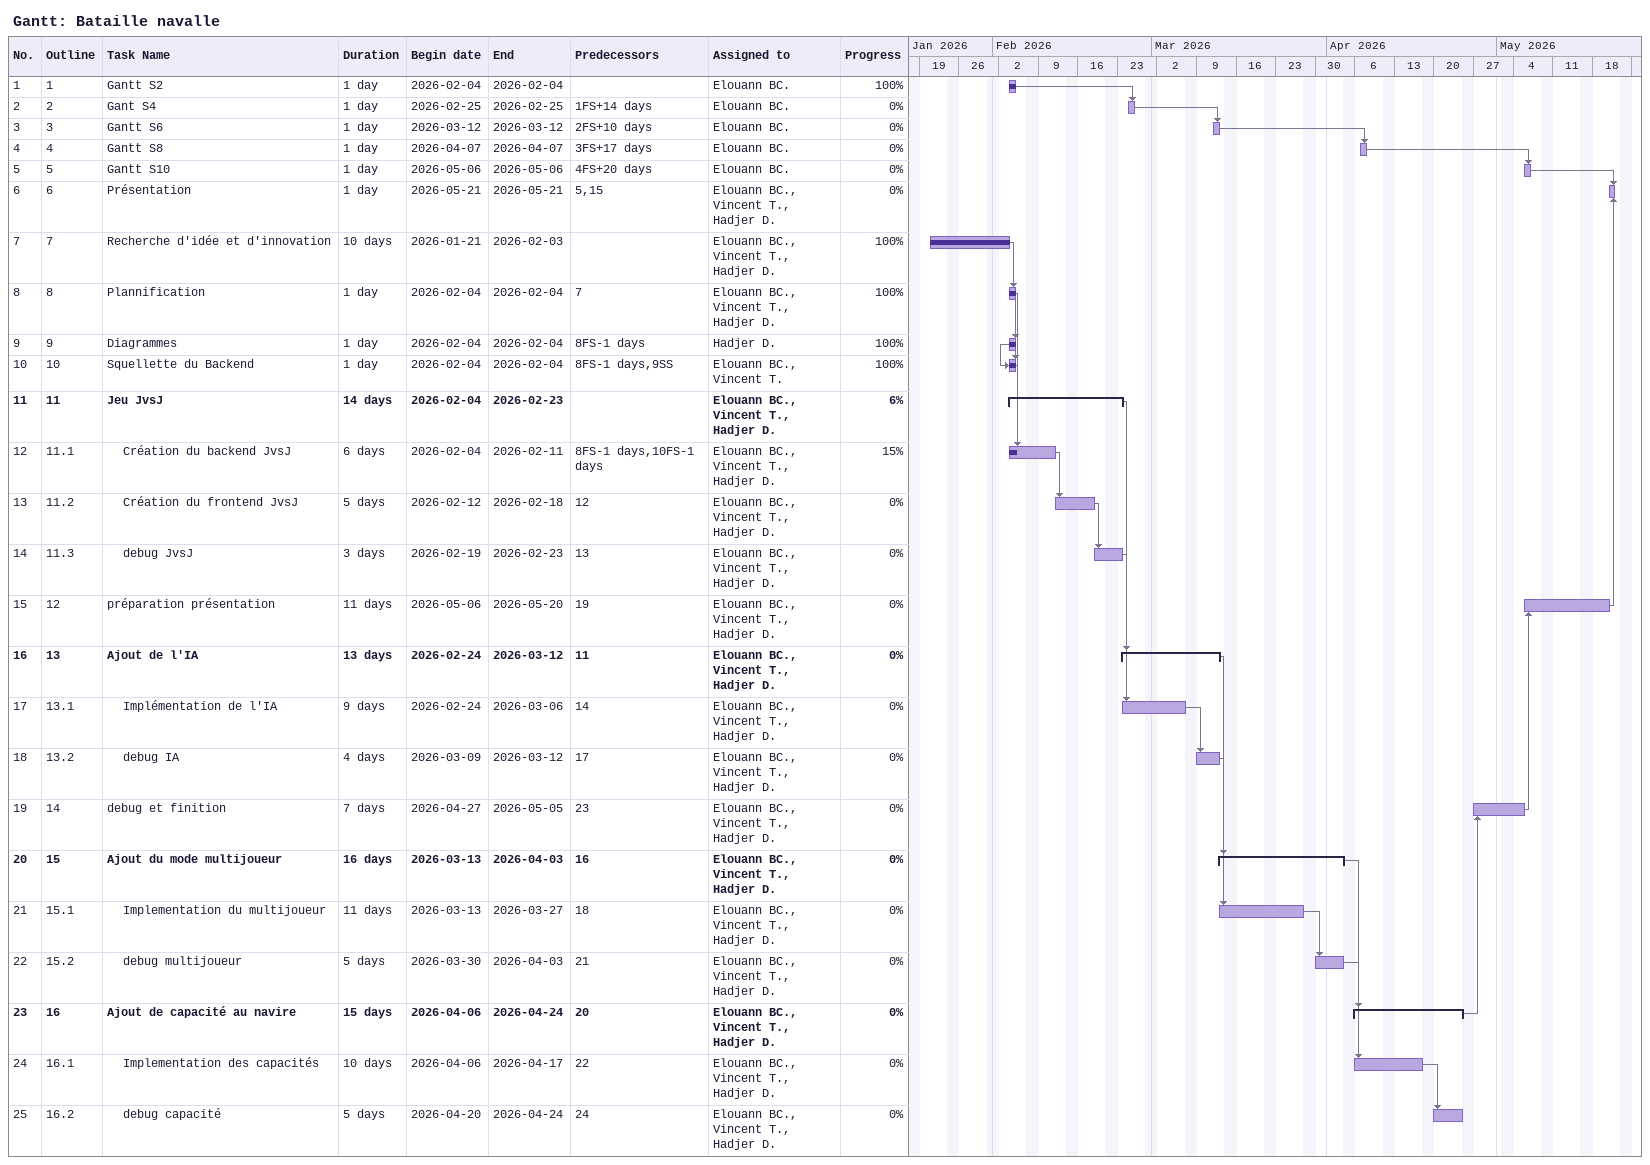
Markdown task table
Gantt: Bataille navalle

| ID | WBS | Task | Duration | Start | Finish | Predecessors | Resources | % complete |
|---|---|---|---|---|---|---|---|---|
| 1 | 1 | Gantt S2 | 1d | 2026-02-04 | 2026-02-04 |  | Elouann BC. | 100 |
| 2 | 2 | Gant S4 | 1d | 2026-02-25 | 2026-02-25 | 1FS+14d | Elouann BC. | 0 |
| 3 | 3 | Gantt S6 | 1d | 2026-03-12 | 2026-03-12 | 2FS+10d | Elouann BC. | 0 |
| 4 | 4 | Gantt S8 | 1d | 2026-04-07 | 2026-04-07 | 3FS+17d | Elouann BC. | 0 |
| 5 | 5 | Gantt S10 | 1d | 2026-05-06 | 2026-05-06 | 4FS+20d | Elouann BC. | 0 |
| 6 | 6 | Présentation | 1d | 2026-05-21 | 2026-05-21 | 5, 15 | Elouann BC., Vincent T., Hadjer D. | 0 |
| 7 | 7 | Recherche d'idée et d'innovation | 10d | 2026-01-21 | 2026-02-03 |  | Elouann BC., Vincent T., Hadjer D. | 100 |
| 8 | 8 | Plannification | 1d | 2026-02-04 | 2026-02-04 | 7 | Elouann BC., Vincent T., Hadjer D. | 100 |
| 9 | 9 | Diagrammes | 1d | 2026-02-04 | 2026-02-04 | 8FS-1d | Hadjer D. | 100 |
| 10 | 10 | Squellette du Backend | 1d | 2026-02-04 | 2026-02-04 | 8FS-1d, 9SS | Elouann BC., Vincent T. | 100 |
| 11 | 11 | **Jeu JvsJ** | 14d | 2026-02-04 | 2026-02-23 |  | Elouann BC., Vincent T., Hadjer D. | 6 |
| 12 | 11.1 | Création du backend JvsJ | 6d | 2026-02-04 | 2026-02-11 | 8FS-1d, 10FS-1d | Elouann BC., Vincent T., Hadjer D. | 15 |
| 13 | 11.2 | Création du frontend JvsJ | 5d | 2026-02-12 | 2026-02-18 | 12 | Elouann BC., Vincent T., Hadjer D. | 0 |
| 14 | 11.3 | debug JvsJ | 3d | 2026-02-19 | 2026-02-23 | 13 | Elouann BC., Vincent T., Hadjer D. | 0 |
| 15 | 12 | préparation présentation | 11d | 2026-05-06 | 2026-05-20 | 19 | Elouann BC., Vincent T., Hadjer D. | 0 |
| 16 | 13 | **Ajout de l'IA** | 13d | 2026-02-24 | 2026-03-12 | 11 | Elouann BC., Vincent T., Hadjer D. | 0 |
| 17 | 13.1 | Implémentation de l'IA | 9d | 2026-02-24 | 2026-03-06 | 14 | Elouann BC., Vincent T., Hadjer D. | 0 |
| 18 | 13.2 | debug IA | 4d | 2026-03-09 | 2026-03-12 | 17 | Elouann BC., Vincent T., Hadjer D. | 0 |
| 19 | 14 | debug et finition | 7d | 2026-04-27 | 2026-05-05 | 23 | Elouann BC., Vincent T., Hadjer D. | 0 |
| 20 | 15 | **Ajout du mode multijoueur** | 16d | 2026-03-13 | 2026-04-03 | 16 | Elouann BC., Vincent T., Hadjer D. | 0 |
| 21 | 15.1 | Implementation du multijoueur | 11d | 2026-03-13 | 2026-03-27 | 18 | Elouann BC., Vincent T., Hadjer D. | 0 |
| 22 | 15.2 | debug multijoueur | 5d | 2026-03-30 | 2026-04-03 | 21 | Elouann BC., Vincent T., Hadjer D. | 0 |
| 23 | 16 | **Ajout de capacité au navire** | 15d | 2026-04-06 | 2026-04-24 | 20 | Elouann BC., Vincent T., Hadjer D. | 0 |
| 24 | 16.1 | Implementation des capacités | 10d | 2026-04-06 | 2026-04-17 | 22 | Elouann BC., Vincent T., Hadjer D. | 0 |
| 25 | 16.2 | debug capacité | 5d | 2026-04-20 | 2026-04-24 | 24 | Elouann BC., Vincent T., Hadjer D. | 0 |
